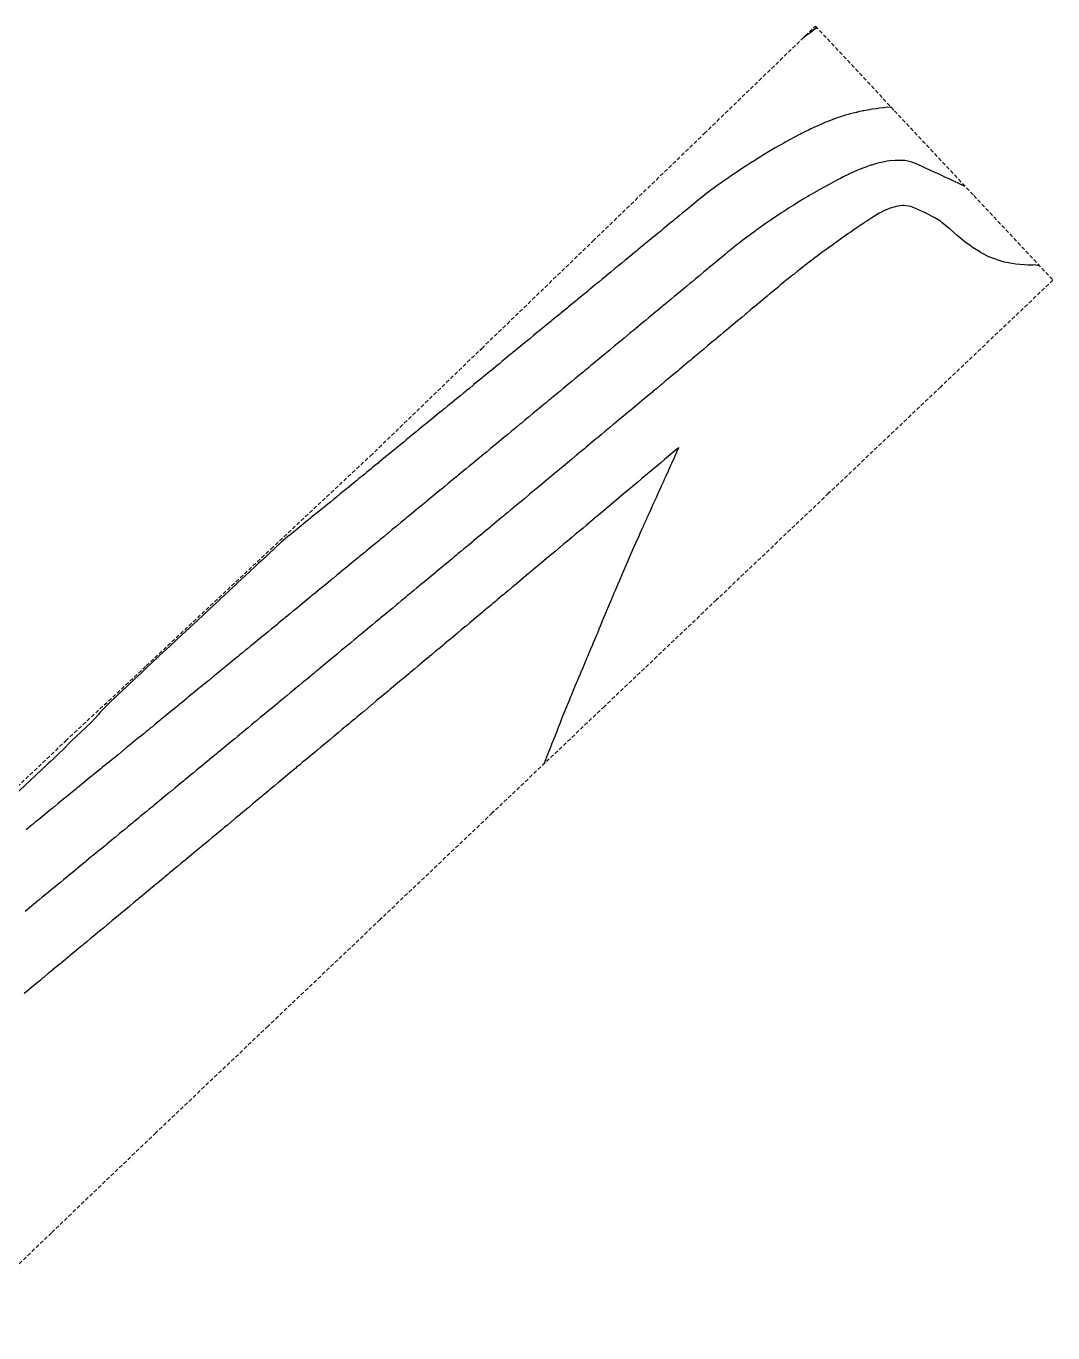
# Model space of a CAD drawing. Extents: x 6012137 to 6013842, y 2108997 to 2110704.
# Drawn here: x 6013710.3 to 6013841.9, y 2110536.1 to 2110703.6 of the extents above; entities that cross this region are included whole.
import ezdxf

# ---------------------------------------------------------------- set-up
doc = ezdxf.new("R2010")
doc.units = 0
doc.linetypes.add('HIDDENX2', pattern=[0.75, 0.5, -0.25])
doc.layers.get('0').update_dxf_attribs({"linetype": 'CONTINUOUS'})

msp = doc.modelspace()

# ---------------------------------------------------------------- linework, layer by layer
at = {"color": 6, "linetype": 'CONTINUOUS', "flags": 128}
for points in [[(6013811.67, 2110703.38), (6013811.67, 2110703.38), (6013811.66, 2110703.37), (6013811.66, 2110703.37), (6013811.66, 2110703.37), (6013811.65, 2110703.37), (6013811.64, 2110703.36), (6013811.62, 2110703.34), (6013811.53, 2110703.28), (6013810.8, 2110702.76), (6013810.56, 2110702.58), (6013810.45, 2110702.51), (6013810.39, 2110702.47), (6013810.36, 2110702.44), (6013810.01, 2110702.2)], [(6013821.17, 2110693.21), (6013821.15, 2110693.2), (6013821.15, 2110693.2), (6013821.13, 2110693.19), (6013820.68, 2110693.2), (6013820.18, 2110693.11), (6013819.68, 2110693.07), (6013819.27, 2110693.02), (6013818.68, 2110692.94), (6013818.4, 2110692.89), (6013817.68, 2110692.76), (6013817.55, 2110692.73), (6013817, 2110692.61), (6013816.73, 2110692.55), (6013816.68, 2110692.54), (6013815.93, 2110692.35), (6013815.68, 2110692.28), (6013815.16, 2110692.13), (6013814.68, 2110691.98), (6013814.4, 2110691.89), (6013813.68, 2110691.63), (6013813.66, 2110691.62), (6013813.62, 2110691.61), (6013812.94, 2110691.35), (6013812.68, 2110691.24), (6013812.23, 2110691.05), (6013811.68, 2110690.8), (6013811.54, 2110690.74), (6013811.26, 2110690.61), (6013810.86, 2110690.42), (6013810.68, 2110690.33), (6013810.19, 2110690.1), (6013809.68, 2110689.84), (6013809.53, 2110689.76), (6013809.24, 2110689.61), (6013808.87, 2110689.41), (6013808.68, 2110689.31), (6013808.22, 2110689.07), (6013807.68, 2110688.77), (6013807.58, 2110688.71), (6013807.4, 2110688.61), (6013806.94, 2110688.35), (6013806.68, 2110688.2), (6013806.3, 2110687.99), (6013805.68, 2110687.62), (6013805.67, 2110687.62), (6013805.65, 2110687.61), (6013805.04, 2110687.24), (6013804.68, 2110687.02), (6013804.42, 2110686.86), (6013804.01, 2110686.61), (6013803.81, 2110686.48), (6013803.68, 2110686.4), (6013803.2, 2110686.09), (6013802.68, 2110685.75), (6013802.59, 2110685.69), (6013802.46, 2110685.61), (6013801.99, 2110685.3), (6013801.68, 2110685.09), (6013801.39, 2110684.9), (6013800.96, 2110684.61), (6013800.79, 2110684.5), (6013800.68, 2110684.42), (6013800.19, 2110684.09), (6013799.68, 2110683.74), (6013799.6, 2110683.69), (6013799.49, 2110683.61), (6013799.01, 2110683.27), (6013798.68, 2110683.03), (6013798.44, 2110682.85), (6013798.11, 2110682.61), (6013797.86, 2110682.42), (6013797.68, 2110682.28), (6013797.3, 2110681.99), (6013796.82, 2110681.61), (6013796.74, 2110681.54), (6013796.68, 2110681.49), (6013796.19, 2110681.09), (6013795.68, 2110680.67), (6013795.64, 2110680.64), (6013795.6, 2110680.61), (6013795.1, 2110680.19), (6013794.68, 2110679.85), (6013794.55, 2110679.74), (6013794.38, 2110679.61), (6013794, 2110679.29), (6013793.68, 2110679.03), (6013793.45, 2110678.84), (6013793.17, 2110678.61), (6013792.9, 2110678.39), (6013792.68, 2110678.21), (6013792.35, 2110677.94), (6013791.95, 2110677.61), (6013791.8, 2110677.48), (6013791.68, 2110677.38), (6013791.25, 2110677.03), (6013790.73, 2110676.61), (6013790.7, 2110676.58), (6013790.68, 2110676.56), (6013790.16, 2110676.13), (6013789.68, 2110675.74), (6013789.61, 2110675.68), (6013789.52, 2110675.61), (6013789.06, 2110675.23), (6013788.68, 2110674.92), (6013788.51, 2110674.78), (6013788.31, 2110674.61), (6013787.96, 2110674.32), (6013787.68, 2110674.09), (6013787.09, 2110673.61), (6013786.68, 2110673.27), (6013786.32, 2110672.97), (6013785.88, 2110672.61), (6013785.77, 2110672.52), (6013785.68, 2110672.44), (6013785.22, 2110672.06), (6013784.68, 2110671.62), (6013784.67, 2110671.61), (6013784.66, 2110671.61), (6013784.13, 2110671.16), (6013783.68, 2110670.79), (6013783.58, 2110670.71), (6013783.45, 2110670.61), (6013783.03, 2110670.26), (6013782.68, 2110669.97), (6013782.48, 2110669.81), (6013782.24, 2110669.61), (6013781.93, 2110669.35), (6013781.68, 2110669.15), (6013781.38, 2110668.9), (6013781.02, 2110668.61), (6013780.83, 2110668.45), (6013780.68, 2110668.33), (6013780.28, 2110668), (6013779.8, 2110667.61), (6013779.74, 2110667.55), (6013779.68, 2110667.51), (6013779.19, 2110667.1), (6013778.68, 2110666.69), (6013778.64, 2110666.65), (6013778.58, 2110666.61), (6013778.09, 2110666.2), (6013777.68, 2110665.87), (6013777.54, 2110665.75), (6013777.36, 2110665.61), (6013776.99, 2110665.3), (6013776.68, 2110665.05), (6013776.44, 2110664.85), (6013776.14, 2110664.61), (6013775.89, 2110664.4), (6013775.68, 2110664.23), (6013775.34, 2110663.95), (6013774.92, 2110663.61), (6013774.79, 2110663.5), (6013774.68, 2110663.41), (6013774.24, 2110663.05), (6013773.7, 2110662.61), (6013773.69, 2110662.6), (6013773.68, 2110662.59), (6013773.14, 2110662.15), (6013772.68, 2110661.77), (6013772.59, 2110661.69), (6013772.48, 2110661.61), (6013772.04, 2110661.24), (6013771.68, 2110660.94), (6013771.49, 2110660.79), (6013771.27, 2110660.61), (6013770.95, 2110660.34), (6013770.68, 2110660.12), (6013770.4, 2110659.89), (6013770.05, 2110659.61), (6013769.85, 2110659.44), (6013769.68, 2110659.3), (6013769.3, 2110658.99), (6013768.84, 2110658.61), (6013768.75, 2110658.54), (6013768.68, 2110658.48), (6013768.2, 2110658.09), (6013767.68, 2110657.66), (6013767.65, 2110657.63), (6013767.62, 2110657.61), (6013767.1, 2110657.18), (6013766.68, 2110656.84), (6013766.55, 2110656.73), (6013766.4, 2110656.61), (6013766, 2110656.28), (6013765.68, 2110656.02), (6013765.45, 2110655.83), (6013765.18, 2110655.61), (6013764.9, 2110655.38), (6013764.68, 2110655.2), (6013764.35, 2110654.93), (6013763.95, 2110654.61), (6013763.8, 2110654.48), (6013763.68, 2110654.38), (6013763.25, 2110654.03), (6013762.73, 2110653.61), (6013762.7, 2110653.58), (6013762.68, 2110653.57), (6013762.15, 2110653.13), (6013761.68, 2110652.75), (6013761.5, 2110652.61), (6013760.68, 2110651.93), (6013760.5, 2110651.79), (6013760.28, 2110651.61), (6013759.95, 2110651.34), (6013759.68, 2110651.12), (6013759.4, 2110650.89), (6013759.06, 2110650.61), (6013758.85, 2110650.44), (6013758.68, 2110650.3), (6013758.3, 2110649.99), (6013757.83, 2110649.61), (6013757.75, 2110649.54), (6013757.68, 2110649.48), (6013757.2, 2110649.09), (6013756.68, 2110648.66), (6013756.65, 2110648.64), (6013756.61, 2110648.61), (6013756.1, 2110648.19), (6013755.68, 2110647.84), (6013755.55, 2110647.74), (6013755.39, 2110647.61), (6013755, 2110647.28), (6013754.68, 2110647.02), (6013754.45, 2110646.83), (6013754.17, 2110646.61), (6013753.9, 2110646.38), (6013753.68, 2110646.2), (6013753.35, 2110645.93), (6013752.95, 2110645.61), (6013752.8, 2110645.48), (6013752.68, 2110645.38), (6013752.25, 2110645.03), (6013751.73, 2110644.61), (6013751.7, 2110644.58), (6013751.68, 2110644.57), (6013751.15, 2110644.14), (6013750.68, 2110643.75), (6013750.5, 2110643.61), (6013750.05, 2110643.24), (6013749.68, 2110642.94), (6013749.28, 2110642.61), (6013748.95, 2110642.34), (6013748.68, 2110642.12), (6013748.05, 2110641.61), (6013747.85, 2110641.44), (6013747.68, 2110641.3), (6013746.82, 2110640.61), (6013746.74, 2110640.54), (6013746.68, 2110640.49), (6013746.05, 2110639.97), (6013745.27, 2110639.34), (6013744.55, 2110638.75), (6013744.13, 2110638.41), (6013743.85, 2110638.18), (6013742.99, 2110637.48), (6013740.48, 2110635.13), (6013740.3, 2110634.96), (6013740.03, 2110634.72), (6013739.63, 2110634.34), (6013738.93, 2110633.68), (6013737.38, 2110632.24), (6013736.34, 2110631.27), (6013734.41, 2110629.46), (6013732.28, 2110627.47), (6013730.73, 2110626.03), (6013729.56, 2110624.94), (6013728.65, 2110624.08), (6013727.91, 2110623.39), (6013725.77, 2110621.39), (6013725.06, 2110620.72), (6013724.22, 2110619.94), (6013723.22, 2110619), (6013722.04, 2110617.89), (6013720.76, 2110616.67), (6013719.76, 2110615.68), (6013719.56, 2110615.38), (6013719.14, 2110614.91), (6013718.66, 2110614.41), (6013716.03, 2110611.91), (6013715.04, 2110610.91), (6013714.45, 2110610.34), (6013714, 2110609.93), (6013713.81, 2110609.75), (6013713.39, 2110609.36), (6013713.11, 2110609.09), (6013712.89, 2110608.89), (6013704.54, 2110601.11)], [(6013830.68, 2110683.05), (6013830.29, 2110683.23), (6013830.19, 2110683.28), (6013829.94, 2110683.39), (6013829.86, 2110683.43), (6013829.68, 2110683.51), (6013829.48, 2110683.61), (6013828.68, 2110683.98), (6013827.99, 2110684.29), (6013827.68, 2110684.44), (6013827.32, 2110684.61), (6013826.68, 2110684.9), (6013826.13, 2110685.16), (6013825.68, 2110685.36), (6013825.16, 2110685.61), (6013824.68, 2110685.83), (6013824.31, 2110685.98), (6013823.68, 2110686.22), (6013822.93, 2110686.36), (6013822.68, 2110686.4), (6013821.88, 2110686.4), (6013821.68, 2110686.4), (6013820.96, 2110686.32), (6013820.68, 2110686.29), (6013820.1, 2110686.18), (6013819.68, 2110686.08), (6013819.3, 2110685.99), (6013818.68, 2110685.8), (6013818.53, 2110685.76), (6013818.1, 2110685.61), (6013817.79, 2110685.5), (6013817.68, 2110685.46), (6013817.07, 2110685.22), (6013816.68, 2110685.05), (6013816.37, 2110684.91), (6013815.73, 2110684.61), (6013815.7, 2110684.59), (6013815.68, 2110684.58), (6013815.02, 2110684.27), (6013814.68, 2110684.09), (6013814.36, 2110683.93), (6013813.76, 2110683.61), (6013813.71, 2110683.58), (6013813.68, 2110683.57), (6013813.05, 2110683.23), (6013812.68, 2110683.02), (6013812.41, 2110682.88), (6013811.93, 2110682.61), (6013811.77, 2110682.52), (6013811.68, 2110682.46), (6013811.13, 2110682.15), (6013810.68, 2110681.88), (6013810.5, 2110681.78), (6013810.21, 2110681.61), (6013809.88, 2110681.41), (6013809.68, 2110681.28), (6013809.26, 2110681.03), (6013808.68, 2110680.66), (6013808.65, 2110680.64), (6013808.59, 2110680.61), (6013808.03, 2110680.25), (6013807.68, 2110680.03), (6013807.42, 2110679.86), (6013807.03, 2110679.61), (6013806.82, 2110679.47), (6013806.68, 2110679.37), (6013806.22, 2110679.07), (6013805.68, 2110678.7), (6013805.62, 2110678.66), (6013805.54, 2110678.61), (6013805.03, 2110678.26), (6013804.68, 2110678.01), (6013804.44, 2110677.84), (6013804.11, 2110677.61), (6013803.86, 2110677.43), (6013803.68, 2110677.29), (6013803.28, 2110677), (6013802.75, 2110676.61), (6013802.71, 2110676.58), (6013802.68, 2110676.55), (6013802.14, 2110676.15), (6013801.68, 2110675.79), (6013801.58, 2110675.71), (6013801.45, 2110675.61), (6013801.02, 2110675.27), (6013800.68, 2110674.99), (6013800.47, 2110674.82), (6013800.2, 2110674.61), (6013799.92, 2110674.37), (6013799.68, 2110674.17), (6013799.37, 2110673.92), (6013799, 2110673.61), (6013798.82, 2110673.46), (6013798.68, 2110673.34), (6013798.28, 2110673.01), (6013797.79, 2110672.61), (6013797.73, 2110672.56), (6013797.68, 2110672.51), (6013797.18, 2110672.1), (6013796.68, 2110671.68), (6013796.64, 2110671.65), (6013796.59, 2110671.61), (6013796.09, 2110671.2), (6013795.68, 2110670.85), (6013795.54, 2110670.74), (6013795.38, 2110670.61), (6013795, 2110670.29), (6013794.68, 2110670.03), (6013794.45, 2110669.84), (6013794.17, 2110669.61), (6013793.9, 2110669.38), (6013793.68, 2110669.2), (6013793.36, 2110668.93), (6013792.97, 2110668.61), (6013792.81, 2110668.48), (6013792.68, 2110668.37), (6013792.26, 2110668.02), (6013791.76, 2110667.61), (6013791.72, 2110667.57), (6013791.68, 2110667.54), (6013791.17, 2110667.12), (6013790.68, 2110666.71), (6013790.62, 2110666.66), (6013790.55, 2110666.61), (6013790.08, 2110666.21), (6013789.68, 2110665.88), (6013789.53, 2110665.76), (6013789.35, 2110665.61), (6013788.98, 2110665.3), (6013788.68, 2110665.05), (6013788.44, 2110664.85), (6013788.14, 2110664.61), (6013787.89, 2110664.4), (6013787.68, 2110664.23), (6013786.93, 2110663.61), (6013786.68, 2110663.4), (6013786.25, 2110663.04), (6013785.72, 2110662.61), (6013785.7, 2110662.59), (6013785.68, 2110662.57), (6013785.15, 2110662.13), (6013784.68, 2110661.74), (6013784.61, 2110661.68), (6013784.52, 2110661.61), (6013784.06, 2110661.23), (6013783.68, 2110660.91), (6013783.51, 2110660.77), (6013783.31, 2110660.61), (6013782.96, 2110660.32), (6013782.68, 2110660.09), (6013782.42, 2110659.87), (6013782.1, 2110659.61), (6013781.87, 2110659.42), (6013781.68, 2110659.26), (6013781.32, 2110658.96), (6013780.89, 2110658.61), (6013780.78, 2110658.51), (6013780.68, 2110658.43), (6013780.23, 2110658.06), (6013779.68, 2110657.61), (6013779.68, 2110657.61), (6013779.68, 2110657.61), (6013779.13, 2110657.15), (6013778.68, 2110656.78), (6013778.59, 2110656.7), (6013778.47, 2110656.61), (6013778.04, 2110656.25), (6013777.68, 2110655.95), (6013777.49, 2110655.8), (6013777.26, 2110655.61), (6013776.94, 2110655.34), (6013776.68, 2110655.13), (6013776.4, 2110654.89), (6013776.05, 2110654.61), (6013775.85, 2110654.44), (6013775.68, 2110654.3), (6013775.3, 2110653.99), (6013774.84, 2110653.61), (6013774.75, 2110653.53), (6013774.68, 2110653.47), (6013774.21, 2110653.08), (6013773.68, 2110652.65), (6013773.66, 2110652.63), (6013773.63, 2110652.61), (6013773.11, 2110652.18), (6013772.68, 2110651.82), (6013772.56, 2110651.72), (6013772.42, 2110651.61), (6013772.02, 2110651.27), (6013771.68, 2110650.99), (6013771.47, 2110650.82), (6013771.21, 2110650.61), (6013770.92, 2110650.37), (6013770.68, 2110650.17), (6013770.37, 2110649.91), (6013770, 2110649.61), (6013769.82, 2110649.46), (6013769.68, 2110649.34), (6013769.28, 2110649.01), (6013768.79, 2110648.61), (6013768.73, 2110648.56), (6013768.68, 2110648.52), (6013768.18, 2110648.11), (6013767.68, 2110647.69), (6013767.63, 2110647.65), (6013767.57, 2110647.61), (6013767.08, 2110647.2), (6013766.68, 2110646.87), (6013766.54, 2110646.75), (6013766.36, 2110646.61), (6013765.99, 2110646.3), (6013765.68, 2110646.04), (6013765.44, 2110645.85), (6013765.15, 2110645.61), (6013764.89, 2110645.39), (6013764.68, 2110645.22), (6013764.34, 2110644.94), (6013763.94, 2110644.61), (6013763.8, 2110644.49), (6013763.68, 2110644.4), (6013763.25, 2110644.04), (6013762.72, 2110643.61), (6013762.7, 2110643.59), (6013762.68, 2110643.57), (6013762.15, 2110643.14), (6013761.68, 2110642.75), (6013761.51, 2110642.61), (6013760.68, 2110641.92), (6013760.51, 2110641.78), (6013760.3, 2110641.61), (6013759.96, 2110641.33), (6013759.68, 2110641.1), (6013759.41, 2110640.88), (6013759.08, 2110640.61), (6013758.86, 2110640.42), (6013758.68, 2110640.27), (6013758.31, 2110639.97), (6013757.87, 2110639.61), (6013757.77, 2110639.52), (6013757.68, 2110639.45), (6013757.22, 2110639.07), (6013756.68, 2110638.63), (6013756.67, 2110638.62), (6013756.66, 2110638.61), (6013756.12, 2110638.17), (6013755.68, 2110637.8), (6013755.57, 2110637.71), (6013755.44, 2110637.61), (6013755.02, 2110637.26), (6013754.68, 2110636.98), (6013754.47, 2110636.81), (6013754.22, 2110636.61), (6013753.93, 2110636.36), (6013753.68, 2110636.16), (6013753.38, 2110635.91), (6013753.01, 2110635.61), (6013752.83, 2110635.46), (6013752.68, 2110635.34), (6013752.28, 2110635.01), (6013751.79, 2110634.61), (6013751.73, 2110634.56), (6013751.68, 2110634.52), (6013751.18, 2110634.11), (6013750.68, 2110633.69), (6013750.63, 2110633.65), (6013750.57, 2110633.61), (6013750.08, 2110633.2), (6013749.68, 2110632.87), (6013749.53, 2110632.75), (6013749.36, 2110632.61), (6013748.99, 2110632.3), (6013748.68, 2110632.05), (6013748.14, 2110631.61), (6013747.68, 2110631.23), (6013747.34, 2110630.95), (6013746.92, 2110630.61), (6013746.79, 2110630.5), (6013746.68, 2110630.41), (6013746.24, 2110630.04), (6013745.71, 2110629.61), (6013745.69, 2110629.59), (6013745.68, 2110629.58), (6013745.14, 2110629.14), (6013744.68, 2110628.76), (6013744.59, 2110628.69), (6013744.49, 2110628.61), (6013744.05, 2110628.24), (6013743.68, 2110627.94), (6013743.5, 2110627.79), (6013743.27, 2110627.61), (6013742.95, 2110627.34), (6013742.68, 2110627.12), (6013742.4, 2110626.89), (6013742.06, 2110626.61), (6013741.85, 2110626.44), (6013741.68, 2110626.3), (6013741.3, 2110625.98), (6013740.84, 2110625.61), (6013740.75, 2110625.53), (6013740.68, 2110625.47), (6013740.2, 2110625.08), (6013739.68, 2110624.65), (6013739.65, 2110624.63), (6013739.62, 2110624.61), (6013739.1, 2110624.18), (6013738.68, 2110623.84), (6013738.55, 2110623.73), (6013738.4, 2110623.61), (6013738, 2110623.28), (6013737.68, 2110623.02), (6013737.45, 2110622.83), (6013737.18, 2110622.61), (6013736.9, 2110622.38), (6013736.68, 2110622.2), (6013736.35, 2110621.93), (6013735.96, 2110621.61), (6013735.8, 2110621.48), (6013735.68, 2110621.38), (6013735.25, 2110621.03), (6013734.73, 2110620.61), (6013734.7, 2110620.58), (6013734.68, 2110620.56), (6013734.44, 2110620.36), (6013733.68, 2110619.74), (6013733.61, 2110619.68), (6013733.51, 2110619.61), (6013733.06, 2110619.23), (6013732.68, 2110618.92), (6013732.51, 2110618.78), (6013732.29, 2110618.61), (6013731.96, 2110618.33), (6013731.68, 2110618.1), (6013731.41, 2110617.88), (6013731.07, 2110617.61), (6013730.86, 2110617.43), (6013730.68, 2110617.28), (6013730.31, 2110616.98), (6013729.85, 2110616.61), (6013729.76, 2110616.53), (6013729.68, 2110616.46), (6013729.21, 2110616.08), (6013728.68, 2110615.64), (6013728.66, 2110615.63), (6013728.63, 2110615.61), (6013728.11, 2110615.18), (6013727.68, 2110614.82), (6013727.56, 2110614.73), (6013727.41, 2110614.61), (6013727.01, 2110614.28), (6013726.68, 2110614), (6013726.46, 2110613.82), (6013726.19, 2110613.61), (6013725.91, 2110613.37), (6013725.68, 2110613.19), (6013725.36, 2110612.92), (6013724.97, 2110612.61), (6013724.81, 2110612.47), (6013724.68, 2110612.37), (6013724.26, 2110612.03), (6013723.75, 2110611.61), (6013723.71, 2110611.58), (6013723.68, 2110611.55), (6013723.16, 2110611.13), (6013722.68, 2110610.74), (6013722.61, 2110610.68), (6013722.52, 2110610.61), (6013722.06, 2110610.23), (6013721.68, 2110609.92), (6013721.51, 2110609.78), (6013721.29, 2110609.61), (6013720.96, 2110609.33), (6013720.68, 2110609.11), (6013720.41, 2110608.88), (6013720.07, 2110608.61), (6013719.85, 2110608.43), (6013719.68, 2110608.29), (6013719.3, 2110607.98), (6013718.84, 2110607.61), (6013718.75, 2110607.53), (6013718.68, 2110607.47), (6013718.2, 2110607.08), (6013717.68, 2110606.66), (6013717.65, 2110606.63), (6013717.62, 2110606.61), (6013717.1, 2110606.18), (6013716.68, 2110605.84), (6013716.55, 2110605.73), (6013716.39, 2110605.61), (6013716, 2110605.29), (6013715.68, 2110605.02), (6013715.45, 2110604.84), (6013715.17, 2110604.61), (6013714.9, 2110604.39), (6013714.68, 2110604.21), (6013714.35, 2110603.94), (6013713.95, 2110603.61), (6013713.8, 2110603.49), (6013713.68, 2110603.39), (6013713.25, 2110603.04), (6013712.72, 2110602.61), (6013712.7, 2110602.59), (6013712.68, 2110602.57), (6013712.15, 2110602.14), (6013711.68, 2110601.75), (6013711.6, 2110601.69), (6013711.5, 2110601.61), (6013711.05, 2110601.24), (6013710.68, 2110600.94), (6013710.5, 2110600.79), (6013710.28, 2110600.61)], [(6013840.18, 2110672.89), (6013840.17, 2110672.89), (6013839.45, 2110673), (6013839.32, 2110672.97), (6013838.68, 2110672.97), (6013838.27, 2110673.02), (6013837.68, 2110673.03), (6013837.17, 2110673.11), (6013836.68, 2110673.16), (6013835.97, 2110673.31), (6013835.68, 2110673.36), (6013834.91, 2110673.61), (6013834.68, 2110673.67), (6013834.57, 2110673.72), (6013833.68, 2110674.05), (6013832.73, 2110674.55), (6013832.68, 2110674.58), (6013832.64, 2110674.61), (6013831.68, 2110675.18), (6013831.12, 2110675.61), (6013830.68, 2110675.9), (6013829.85, 2110676.61), (6013829.68, 2110676.73), (6013828.69, 2110677.61), (6013828.68, 2110677.62), (6013828.62, 2110677.66), (6013827.68, 2110678.44), (6013827.48, 2110678.61), (6013826.68, 2110679.08), (6013825.69, 2110679.59), (6013825.68, 2110679.6), (6013825.67, 2110679.61), (6013824.68, 2110680.06), (6013823.9, 2110680.39), (6013823.68, 2110680.49), (6013822.75, 2110680.61), (6013822.68, 2110680.61), (6013822.67, 2110680.61), (6013822.62, 2110680.61), (6013821.8, 2110680.49), (6013821.68, 2110680.46), (6013821.03, 2110680.25), (6013820.68, 2110680.1), (6013820.33, 2110679.96), (6013819.68, 2110679.62), (6013819.67, 2110679.62), (6013819.65, 2110679.61), (6013819.03, 2110679.25), (6013818.68, 2110679.02), (6013818.42, 2110678.86), (6013818.04, 2110678.61), (6013817.82, 2110678.46), (6013817.68, 2110678.36), (6013817.22, 2110678.06), (6013816.68, 2110677.69), (6013816.63, 2110677.66), (6013816.56, 2110677.61), (6013816.04, 2110677.25), (6013815.68, 2110677), (6013815.45, 2110676.84), (6013815.12, 2110676.61), (6013814.86, 2110676.42), (6013814.68, 2110676.29), (6013813.72, 2110675.61), (6013813.68, 2110675.58), (6013813.12, 2110675.17), (6013812.68, 2110674.85), (6013812.54, 2110674.75), (6013812.35, 2110674.61), (6013811.96, 2110674.32), (6013811.68, 2110674.11), (6013811.39, 2110673.89), (6013811.01, 2110673.61), (6013810.82, 2110673.46), (6013810.68, 2110673.35), (6013810.26, 2110673.03), (6013809.71, 2110672.61), (6013809.69, 2110672.59), (6013809.68, 2110672.58), (6013809.13, 2110672.15), (6013808.68, 2110671.79), (6013808.58, 2110671.71), (6013808.44, 2110671.61), (6013808.02, 2110671.26), (6013807.68, 2110670.99), (6013807.47, 2110670.82), (6013807.21, 2110670.61), (6013806.92, 2110670.36), (6013806.68, 2110670.16), (6013806.38, 2110669.91), (6013806.01, 2110669.61), (6013805.83, 2110669.45), (6013805.68, 2110669.33), (6013805.29, 2110669), (6013804.82, 2110668.61), (6013804.74, 2110668.54), (6013804.68, 2110668.49), (6013804.2, 2110668.09), (6013803.68, 2110667.66), (6013803.65, 2110667.63), (6013803.62, 2110667.61), (6013803.11, 2110667.18), (6013802.68, 2110666.82), (6013802.56, 2110666.72), (6013802.42, 2110666.61), (6013802.02, 2110666.27), (6013801.68, 2110665.99), (6013801.47, 2110665.81), (6013801.22, 2110665.61), (6013800.93, 2110665.36), (6013800.68, 2110665.15), (6013800.38, 2110664.9), (6013800.03, 2110664.61), (6013799.84, 2110664.45), (6013799.68, 2110664.32), (6013799.29, 2110663.99), (6013798.83, 2110663.61), (6013798.75, 2110663.54), (6013798.68, 2110663.48), (6013798.2, 2110663.08), (6013797.68, 2110662.65), (6013797.66, 2110662.63), (6013797.63, 2110662.61), (6013797.11, 2110662.17), (6013796.68, 2110661.81), (6013796.57, 2110661.72), (6013796.44, 2110661.61), (6013796.02, 2110661.26), (6013795.68, 2110660.97), (6013795.48, 2110660.81), (6013795.24, 2110660.61), (6013794.94, 2110660.35), (6013794.68, 2110660.14), (6013794.39, 2110659.9), (6013794.04, 2110659.61), (6013793.85, 2110659.44), (6013793.68, 2110659.3), (6013793.3, 2110658.99), (6013792.84, 2110658.61), (6013792.76, 2110658.53), (6013792.68, 2110658.47), (6013792.21, 2110658.08), (6013791.68, 2110657.64), (6013791.66, 2110657.62), (6013791.64, 2110657.61), (6013791.12, 2110657.17), (6013790.68, 2110656.8), (6013790.57, 2110656.71), (6013790.44, 2110656.61), (6013790.03, 2110656.26), (6013789.68, 2110655.97), (6013789.48, 2110655.8), (6013789.24, 2110655.61), (6013788.94, 2110655.35), (6013788.68, 2110655.14), (6013788.39, 2110654.9), (6013788.04, 2110654.61), (6013787.85, 2110654.44), (6013787.68, 2110654.3), (6013786.84, 2110653.61), (6013786.68, 2110653.47), (6013786.21, 2110653.08), (6013785.68, 2110652.64), (6013785.66, 2110652.62), (6013785.64, 2110652.61), (6013785.12, 2110652.17), (6013784.68, 2110651.8), (6013784.57, 2110651.71), (6013784.44, 2110651.61), (6013784.03, 2110651.26), (6013783.68, 2110650.97), (6013783.48, 2110650.81), (6013783.24, 2110650.61), (6013782.94, 2110650.35), (6013782.68, 2110650.14), (6013782.39, 2110649.9), (6013782.04, 2110649.61), (6013781.85, 2110649.44), (6013781.68, 2110649.3), (6013781.3, 2110648.99), (6013780.84, 2110648.61), (6013780.75, 2110648.53), (6013780.68, 2110648.47), (6013780.21, 2110648.08), (6013779.68, 2110647.64), (6013779.66, 2110647.62), (6013779.64, 2110647.61), (6013779.12, 2110647.17), (6013778.68, 2110646.8), (6013778.57, 2110646.71), (6013778.44, 2110646.61), (6013778.03, 2110646.26), (6013777.68, 2110645.97), (6013777.48, 2110645.81), (6013777.24, 2110645.61), (6013776.93, 2110645.35), (6013776.68, 2110645.14), (6013776.39, 2110644.9), (6013776.04, 2110644.61), (6013775.84, 2110644.44), (6013775.68, 2110644.31), (6013775.3, 2110643.99), (6013774.83, 2110643.61), (6013774.75, 2110643.54), (6013774.68, 2110643.48), (6013774.2, 2110643.08), (6013773.68, 2110642.65), (6013773.66, 2110642.63), (6013773.63, 2110642.61), (6013773.11, 2110642.17), (6013772.68, 2110641.82), (6013772.57, 2110641.72), (6013772.43, 2110641.61), (6013772.02, 2110641.27), (6013771.68, 2110640.99), (6013771.47, 2110640.81), (6013771.22, 2110640.61), (6013770.93, 2110640.36), (6013770.68, 2110640.15), (6013770.38, 2110639.91), (6013770.02, 2110639.61), (6013769.83, 2110639.45), (6013769.68, 2110639.32), (6013769.29, 2110639), (6013768.82, 2110638.61), (6013768.74, 2110638.54), (6013768.68, 2110638.49), (6013768.2, 2110638.09), (6013767.68, 2110637.66), (6013767.65, 2110637.64), (6013767.61, 2110637.61), (6013767.1, 2110637.18), (6013766.68, 2110636.83), (6013766.56, 2110636.73), (6013766.41, 2110636.61), (6013766.01, 2110636.28), (6013765.68, 2110636), (6013765.46, 2110635.82), (6013765.2, 2110635.61), (6013764.92, 2110635.37), (6013764.68, 2110635.17), (6013764.37, 2110634.91), (6013764, 2110634.61), (6013763.83, 2110634.46), (6013763.68, 2110634.34), (6013763.28, 2110634.01), (6013762.8, 2110633.61), (6013762.73, 2110633.55), (6013762.68, 2110633.51), (6013762.19, 2110633.1), (6013761.68, 2110632.68), (6013761.59, 2110632.61), (6013760.68, 2110631.85), (6013760.55, 2110631.74), (6013760.38, 2110631.61), (6013760, 2110631.29), (6013759.68, 2110631.02), (6013759.45, 2110630.83), (6013759.18, 2110630.61), (6013758.91, 2110630.38), (6013758.68, 2110630.19), (6013758.36, 2110629.93), (6013757.97, 2110629.61), (6013757.81, 2110629.47), (6013757.68, 2110629.36), (6013757.27, 2110629.02), (6013756.77, 2110628.61), (6013756.72, 2110628.57), (6013756.68, 2110628.54), (6013756.17, 2110628.11), (6013755.68, 2110627.71), (6013755.63, 2110627.66), (6013755.56, 2110627.61), (6013755.08, 2110627.21), (6013754.68, 2110626.88), (6013754.53, 2110626.75), (6013754.35, 2110626.61), (6013753.98, 2110626.3), (6013753.68, 2110626.05), (6013753.44, 2110625.85), (6013753.14, 2110625.61), (6013752.89, 2110625.4), (6013752.68, 2110625.22), (6013752.34, 2110624.94), (6013751.94, 2110624.61), (6013751.8, 2110624.49), (6013751.68, 2110624.39), (6013751.25, 2110624.04), (6013750.73, 2110623.61), (6013750.7, 2110623.58), (6013750.68, 2110623.57), (6013750.16, 2110623.13), (6013749.68, 2110622.74), (6013749.61, 2110622.68), (6013749.52, 2110622.61), (6013749.06, 2110622.23), (6013748.68, 2110621.91), (6013748.51, 2110621.77), (6013748.31, 2110621.61), (6013747.97, 2110621.32), (6013747.68, 2110621.08), (6013747.42, 2110620.87), (6013747.11, 2110620.61), (6013746.87, 2110620.41), (6013746.68, 2110620.25), (6013746.33, 2110619.96), (6013745.9, 2110619.61), (6013745.78, 2110619.51), (6013745.68, 2110619.43), (6013745.23, 2110619.06), (6013744.69, 2110618.61), (6013744.68, 2110618.6), (6013744.68, 2110618.6), (6013744.14, 2110618.15), (6013743.68, 2110617.77), (6013743.59, 2110617.7), (6013743.48, 2110617.61), (6013743.04, 2110617.25), (6013742.68, 2110616.95), (6013742.49, 2110616.79), (6013742.27, 2110616.61), (6013741.95, 2110616.34), (6013741.68, 2110616.12), (6013741.4, 2110615.89), (6013741.06, 2110615.61), (6013740.85, 2110615.44), (6013740.68, 2110615.29), (6013740.3, 2110614.98), (6013739.85, 2110614.61), (6013739.76, 2110614.53), (6013739.68, 2110614.47), (6013739.21, 2110614.08), (6013738.68, 2110613.64), (6013738.66, 2110613.63), (6013738.64, 2110613.61), (6013738.11, 2110613.17), (6013737.68, 2110612.82), (6013737.57, 2110612.72), (6013737.43, 2110612.61), (6013737.02, 2110612.27), (6013736.68, 2110611.99), (6013736.47, 2110611.82), (6013736.21, 2110611.61), (6013735.92, 2110611.36), (6013735.68, 2110611.17), (6013735.37, 2110610.91), (6013735, 2110610.61), (6013734.83, 2110610.46), (6013734.68, 2110610.34), (6013733.79, 2110609.61), (6013733.68, 2110609.52), (6013733.18, 2110609.1), (6013732.68, 2110608.69), (6013732.63, 2110608.65), (6013732.58, 2110608.61), (6013732.09, 2110608.2), (6013731.68, 2110607.86), (6013731.54, 2110607.75), (6013731.37, 2110607.61), (6013730.99, 2110607.3), (6013730.68, 2110607.04), (6013730.44, 2110606.84), (6013730.15, 2110606.61), (6013729.89, 2110606.39), (6013729.68, 2110606.22), (6013729.35, 2110605.94), (6013728.94, 2110605.61), (6013728.8, 2110605.49), (6013728.68, 2110605.39), (6013728.25, 2110605.04), (6013727.73, 2110604.61), (6013727.7, 2110604.59), (6013727.68, 2110604.57), (6013727.15, 2110604.13), (6013726.68, 2110603.74), (6013726.61, 2110603.68), (6013726.51, 2110603.61), (6013726.06, 2110603.23), (6013725.68, 2110602.92), (6013725.51, 2110602.78), (6013725.3, 2110602.61), (6013724.96, 2110602.33), (6013724.68, 2110602.1), (6013724.41, 2110601.87), (6013724.09, 2110601.61), (6013723.86, 2110601.42), (6013723.68, 2110601.27), (6013723.32, 2110600.97), (6013722.87, 2110600.61), (6013722.77, 2110600.52), (6013722.68, 2110600.45), (6013722.22, 2110600.07), (6013721.68, 2110599.63), (6013721.67, 2110599.62), (6013721.66, 2110599.61), (6013721.12, 2110599.17), (6013720.68, 2110598.8), (6013720.57, 2110598.71), (6013720.44, 2110598.61), (6013720.02, 2110598.26), (6013719.68, 2110597.98), (6013719.48, 2110597.81), (6013719.23, 2110597.61), (6013718.93, 2110597.36), (6013718.68, 2110597.16), (6013718.38, 2110596.91), (6013718.01, 2110596.61), (6013717.83, 2110596.46), (6013717.68, 2110596.33), (6013717.28, 2110596.01), (6013716.79, 2110595.61), (6013716.73, 2110595.55), (6013716.68, 2110595.51), (6013716.18, 2110595.1), (6013715.68, 2110594.69), (6013715.63, 2110594.65), (6013715.58, 2110594.61), (6013715.09, 2110594.2), (6013714.68, 2110593.87), (6013714.54, 2110593.75), (6013714.36, 2110593.61), (6013713.99, 2110593.3), (6013713.68, 2110593.05), (6013713.44, 2110592.85), (6013713.14, 2110592.61), (6013712.89, 2110592.4), (6013712.68, 2110592.23), (6013712.34, 2110591.95), (6013711.93, 2110591.61), (6013711.79, 2110591.5), (6013711.68, 2110591.4), (6013711.24, 2110591.04), (6013710.71, 2110590.61), (6013710.69, 2110590.59), (6013710.68, 2110590.58), (6013710.14, 2110590.14)], [(6013776.69, 2110609.08), (6013776.9, 2110609.62), (6013776.95, 2110609.74), (6013777.02, 2110609.9), (6013777.04, 2110609.97), (6013777.29, 2110610.61), (6013777.4, 2110610.88), (6013777.68, 2110611.59), (6013777.69, 2110611.61), (6013777.97, 2110612.32), (6013778.08, 2110612.61), (6013778.25, 2110613.04), (6013778.47, 2110613.61), (6013778.53, 2110613.76), (6013778.68, 2110614.13), (6013778.81, 2110614.47), (6013778.87, 2110614.61), (6013779.1, 2110615.19), (6013779.27, 2110615.61), (6013779.39, 2110615.9), (6013779.67, 2110616.61), (6013779.67, 2110616.61), (6013779.68, 2110616.63), (6013779.97, 2110617.32), (6013780.08, 2110617.61), (6013780.26, 2110618.03), (6013780.5, 2110618.61), (6013780.55, 2110618.73), (6013780.68, 2110619.04), (6013780.85, 2110619.44), (6013780.92, 2110619.61), (6013781.14, 2110620.14), (6013781.34, 2110620.61), (6013781.44, 2110620.85), (6013781.68, 2110621.42), (6013781.74, 2110621.55), (6013781.76, 2110621.61), (6013782.03, 2110622.25), (6013782.18, 2110622.61), (6013782.33, 2110622.96), (6013782.6, 2110623.61), (6013782.62, 2110623.66), (6013782.68, 2110623.8), (6013782.92, 2110624.37), (6013783.02, 2110624.61), (6013783.21, 2110625.07), (6013783.44, 2110625.61), (6013783.51, 2110625.78), (6013783.68, 2110626.18), (6013783.8, 2110626.48), (6013783.86, 2110626.61), (6013784.1, 2110627.19), (6013784.27, 2110627.61), (6013784.39, 2110627.89), (6013784.68, 2110628.58), (6013784.69, 2110628.6), (6013784.69, 2110628.61), (6013784.98, 2110629.3), (6013785.11, 2110629.61), (6013785.28, 2110630.01), (6013785.53, 2110630.61), (6013785.57, 2110630.71), (6013785.68, 2110630.97), (6013785.87, 2110631.42), (6013785.95, 2110631.61), (6013786.17, 2110632.12), (6013786.37, 2110632.61), (6013786.47, 2110632.82), (6013786.68, 2110633.32), (6013786.77, 2110633.52), (6013786.8, 2110633.61), (6013787.07, 2110634.22), (6013787.24, 2110634.61), (6013787.37, 2110634.92), (6013787.67, 2110635.61), (6013787.68, 2110635.61), (6013787.68, 2110635.62), (6013788.11, 2110636.61), (6013788.46, 2110637.39), (6013788.56, 2110637.61), (6013788.68, 2110637.88), (6013788.91, 2110638.38), (6013789.01, 2110638.61), (6013789.22, 2110639.07), (6013789.46, 2110639.61), (6013789.53, 2110639.76), (6013789.68, 2110640.1), (6013789.84, 2110640.45), (6013789.91, 2110640.61), (6013790.15, 2110641.14), (6013790.36, 2110641.61), (6013790.46, 2110641.83), (6013790.68, 2110642.32), (6013790.77, 2110642.52), (6013790.81, 2110642.61), (6013791.08, 2110643.21), (6013791.26, 2110643.61), (6013791.39, 2110643.9), (6013791.68, 2110644.54), (6013791.7, 2110644.58), (6013791.71, 2110644.61), (6013792.01, 2110645.27), (6013792.16, 2110645.61), (6013792.32, 2110645.96), (6013792.61, 2110646.61), (6013792.68, 2110646.75), (6013792.94, 2110647.34), (6013793.06, 2110647.61), (6013793.38, 2110648.31), (6013793.8, 2110649.24), (6013793.89, 2110649.44), (6013793.92, 2110649.49), (6013793.94, 2110649.54), (6013793.95, 2110649.56), (6013793.95, 2110649.57), (6013793.95, 2110649.57), (6013793.96, 2110649.58), (6013793.96, 2110649.58), (6013793.96, 2110649.58), (6013793.96, 2110649.58), (6013793.96, 2110649.59), (6013793.96, 2110649.59), (6013793.96, 2110649.59), (6013793.91, 2110649.55), (6013793.9, 2110649.54), (6013793.9, 2110649.54), (6013793.89, 2110649.53), (6013793.87, 2110649.52), (6013793.85, 2110649.49), (6013793.84, 2110649.49), (6013793.7, 2110649.37), (6013792.12, 2110648.04), (6013791.68, 2110647.68), (6013791.64, 2110647.64), (6013791.6, 2110647.61), (6013790.68, 2110646.84), (6013790.56, 2110646.73), (6013790.41, 2110646.61), (6013789.68, 2110646), (6013789.47, 2110645.82), (6013789.21, 2110645.61), (6013788.68, 2110645.16), (6013788.02, 2110644.61), (6013787.68, 2110644.32), (6013787.29, 2110643.99), (6013786.83, 2110643.61), (6013785.89, 2110642.82), (6013785.68, 2110642.64), (6013785.66, 2110642.62), (6013785.64, 2110642.61), (6013784.68, 2110641.8), (6013784.57, 2110641.71), (6013784.45, 2110641.61), (6013783.68, 2110640.96), (6013783.49, 2110640.8), (6013783.26, 2110640.61), (6013782.68, 2110640.12), (6013782.4, 2110639.89), (6013782.07, 2110639.61), (6013781.68, 2110639.28), (6013781.31, 2110638.97), (6013780.87, 2110638.61), (6013780.68, 2110638.44), (6013780.22, 2110638.06), (6013779.68, 2110637.61), (6013779.68, 2110637.61), (6013779.68, 2110637.61), (6013779.13, 2110637.15), (6013778.68, 2110636.77), (6013778.59, 2110636.7), (6013778.48, 2110636.61), (6013778.05, 2110636.24), (6013777.68, 2110635.94), (6013777.5, 2110635.79), (6013777.28, 2110635.61), (6013776.96, 2110635.33), (6013776.68, 2110635.1), (6013776.41, 2110634.88), (6013776.09, 2110634.61), (6013775.87, 2110634.42), (6013775.68, 2110634.26), (6013775.32, 2110633.96), (6013774.89, 2110633.61), (6013774.78, 2110633.51), (6013774.68, 2110633.43), (6013773.7, 2110632.61), (6013773.68, 2110632.59), (6013773.15, 2110632.14), (6013772.68, 2110631.75), (6013772.6, 2110631.68), (6013772.51, 2110631.61), (6013772.06, 2110631.23), (6013771.68, 2110630.91), (6013771.51, 2110630.77), (6013771.32, 2110630.61), (6013770.97, 2110630.32), (6013770.68, 2110630.07), (6013770.43, 2110629.86), (6013770.12, 2110629.61), (6013769.88, 2110629.4), (6013769.68, 2110629.24), (6013769.34, 2110628.95), (6013768.93, 2110628.61), (6013768.79, 2110628.49), (6013768.68, 2110628.4), (6013768.25, 2110628.04), (6013767.73, 2110627.61), (6013767.71, 2110627.58), (6013767.68, 2110627.56), (6013767.16, 2110627.13), (6013766.68, 2110626.72), (6013766.62, 2110626.67), (6013766.54, 2110626.61), (6013766.07, 2110626.22), (6013765.68, 2110625.89), (6013765.53, 2110625.76), (6013765.34, 2110625.61), (6013764.98, 2110625.31), (6013764.68, 2110625.05), (6013764.44, 2110624.85), (6013764.14, 2110624.61), (6013763.89, 2110624.4), (6013763.68, 2110624.22), (6013763.34, 2110623.94), (6013762.94, 2110623.61), (6013762.8, 2110623.49), (6013762.68, 2110623.39), (6013762.25, 2110623.03), (6013761.74, 2110622.61), (6013761.71, 2110622.58), (6013761.68, 2110622.55), (6013761.37, 2110622.3), (6013760.68, 2110621.72), (6013760.62, 2110621.67), (6013760.54, 2110621.61), (6013760.07, 2110621.21), (6013759.68, 2110620.89), (6013759.53, 2110620.76), (6013759.34, 2110620.61), (6013758.98, 2110620.3), (6013758.68, 2110620.05), (6013758.44, 2110619.85), (6013758.15, 2110619.61), (6013757.89, 2110619.39), (6013757.68, 2110619.22), (6013757.35, 2110618.94), (6013756.95, 2110618.61), (6013756.8, 2110618.48), (6013756.68, 2110618.38), (6013756.26, 2110618.03), (6013755.76, 2110617.61), (6013755.72, 2110617.57), (6013755.68, 2110617.54), (6013755.17, 2110617.12), (6013754.68, 2110616.7), (6013754.63, 2110616.66), (6013754.56, 2110616.61), (6013754.08, 2110616.2), (6013753.68, 2110615.87), (6013753.54, 2110615.75), (6013753.37, 2110615.61), (6013752.99, 2110615.29), (6013752.68, 2110615.03), (6013752.45, 2110614.84), (6013752.17, 2110614.61), (6013751.9, 2110614.38), (6013751.68, 2110614.2), (6013751.36, 2110613.93), (6013750.97, 2110613.61), (6013750.81, 2110613.48), (6013750.68, 2110613.37), (6013750.27, 2110613.02), (6013749.77, 2110612.61), (6013749.72, 2110612.57), (6013749.68, 2110612.54), (6013749.17, 2110612.11), (6013748.68, 2110611.7), (6013748.63, 2110611.66), (6013748.56, 2110611.61), (6013748.08, 2110611.21), (6013747.68, 2110610.87), (6013747.54, 2110610.75), (6013747.36, 2110610.61), (6013746.99, 2110610.3), (6013746.68, 2110610.04), (6013746.44, 2110609.84), (6013746.16, 2110609.61), (6013745.9, 2110609.39), (6013745.68, 2110609.21), (6013745.35, 2110608.94), (6013744.95, 2110608.61), (6013744.81, 2110608.48), (6013744.68, 2110608.38), (6013744.26, 2110608.03), (6013743.75, 2110607.61), (6013743.71, 2110607.57), (6013743.68, 2110607.55), (6013743.17, 2110607.12), (6013742.68, 2110606.71), (6013742.62, 2110606.66), (6013742.55, 2110606.61), (6013742.08, 2110606.21), (6013741.68, 2110605.88), (6013741.53, 2110605.75), (6013741.35, 2110605.61), (6013740.99, 2110605.3), (6013740.68, 2110605.04), (6013740.44, 2110604.84), (6013740.16, 2110604.61), (6013739.9, 2110604.39), (6013739.68, 2110604.21), (6013739.35, 2110603.93), (6013738.96, 2110603.61), (6013738.81, 2110603.48), (6013738.68, 2110603.37), (6013738.26, 2110603.03), (6013737.76, 2110602.61), (6013737.72, 2110602.57), (6013737.68, 2110602.54), (6013737.17, 2110602.12), (6013736.68, 2110601.71), (6013736.62, 2110601.66), (6013736.56, 2110601.61), (6013736.08, 2110601.21), (6013735.68, 2110600.88), (6013735.53, 2110600.76), (6013735.35, 2110600.61), (6013734.98, 2110600.3), (6013734.68, 2110600.05), (6013734.14, 2110599.61), (6013733.68, 2110599.22), (6013733.34, 2110598.94), (6013732.94, 2110598.61), (6013732.8, 2110598.49), (6013732.68, 2110598.39), (6013732.25, 2110598.04), (6013731.73, 2110597.61), (6013731.7, 2110597.58), (6013731.68, 2110597.56), (6013731.16, 2110597.13), (6013730.68, 2110596.73), (6013730.61, 2110596.67), (6013730.53, 2110596.61), (6013730.07, 2110596.22), (6013729.68, 2110595.9), (6013729.52, 2110595.77), (6013729.32, 2110595.61), (6013728.97, 2110595.31), (6013728.68, 2110595.07), (6013728.43, 2110594.86), (6013728.12, 2110594.61), (6013727.88, 2110594.41), (6013727.68, 2110594.24), (6013727.33, 2110593.95), (6013726.91, 2110593.61), (6013726.79, 2110593.5), (6013726.68, 2110593.41), (6013726.24, 2110593.05), (6013725.71, 2110592.61), (6013725.7, 2110592.59), (6013725.68, 2110592.58), (6013725.15, 2110592.14), (6013724.68, 2110591.75), (6013724.6, 2110591.68), (6013724.51, 2110591.61), (6013724.06, 2110591.23), (6013723.68, 2110590.92), (6013723.51, 2110590.78), (6013723.31, 2110590.61), (6013722.96, 2110590.32), (6013722.68, 2110590.09), (6013722.42, 2110589.87), (6013722.1, 2110589.61), (6013721.87, 2110589.41), (6013721.68, 2110589.26), (6013721.32, 2110588.96), (6013720.9, 2110588.61), (6013720.78, 2110588.51), (6013720.68, 2110588.43), (6013720.23, 2110588.06), (6013719.69, 2110587.61), (6013719.68, 2110587.6), (6013719.68, 2110587.6), (6013719.14, 2110587.15), (6013718.68, 2110586.77), (6013718.59, 2110586.7), (6013718.48, 2110586.61), (6013718.04, 2110586.24), (6013717.68, 2110585.95), (6013717.49, 2110585.79), (6013717.27, 2110585.61), (6013716.95, 2110585.34), (6013716.68, 2110585.12), (6013716.4, 2110584.89), (6013716.06, 2110584.61), (6013715.85, 2110584.43), (6013715.68, 2110584.29), (6013715.31, 2110583.98), (6013714.85, 2110583.61), (6013714.76, 2110583.53), (6013714.68, 2110583.46), (6013714.21, 2110583.08), (6013713.68, 2110582.64), (6013713.66, 2110582.62), (6013713.64, 2110582.61), (6013713.12, 2110582.17), (6013712.68, 2110581.81), (6013712.57, 2110581.72), (6013712.44, 2110581.61), (6013712.02, 2110581.26), (6013711.68, 2110580.98), (6013711.48, 2110580.81), (6013711.23, 2110580.61), (6013710.93, 2110580.36), (6013710.68, 2110580.15), (6013710.38, 2110579.9), (6013710.02, 2110579.61)]]:
    msp.add_lwpolyline(points, dxfattribs=at)
at = {"color": 2, "linetype": 'HIDDENX2'}
msp.add_polyline3d([(6013696.64, 2110594.2, 12.21), (6013715.35, 2110612, 12.1), (6013725.68, 2110621.61, 12.09), (6013741.68, 2110636.61, 12.1), (6013754.43, 2110648.53, 12.1), (6013768.69, 2110662.3, 12.23), (6013782.95, 2110676.06, 12.36), (6013797.21, 2110689.83, 12.49), (6013811.46, 2110703.6, 12.61), (6013821.61, 2110692.75, 11.97), (6013831.76, 2110681.89, 11.33), (6013841.91, 2110671.04, 10.69), (6013827.53, 2110657.38, 10.58), (6013813.16, 2110643.73, 10.47), (6013798.78, 2110630.07, 10.37), (6013784.41, 2110616.41, 10.26), (6013770.04, 2110602.76, 10.15), (6013755.66, 2110589.1, 10.04), (6013741.29, 2110575.44, 9.93), (6013726.92, 2110561.78, 9.83), (6013713.53, 2110548.96, 9.76), (6013700.15, 2110536.13, 9.69)], dxfattribs=at)

doc.saveas('drawing.dxf')
